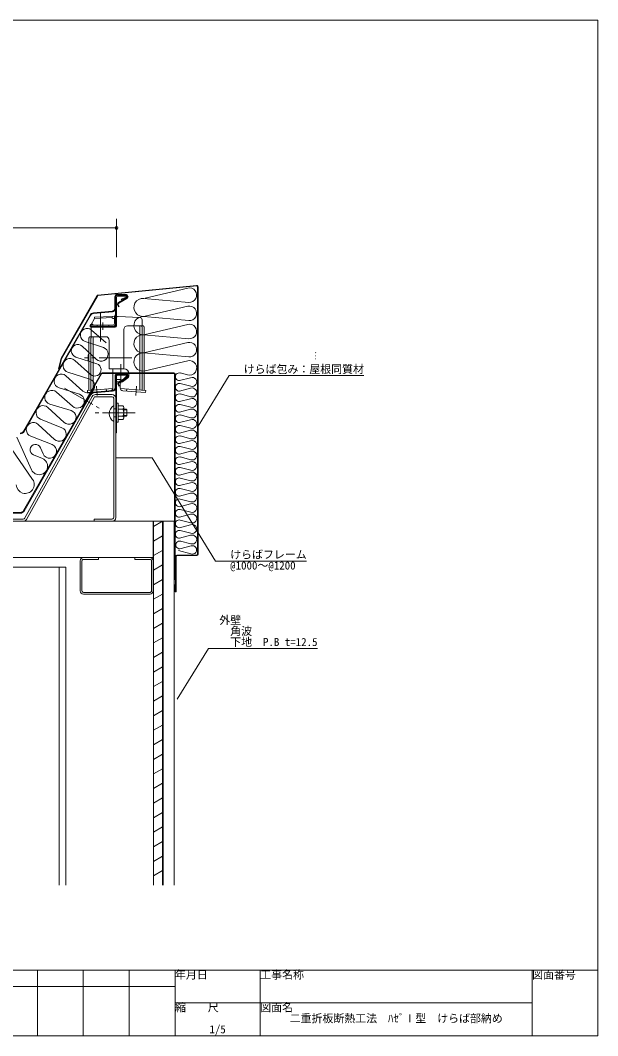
# Model space of a CAD drawing. Units: millimetres at full size, sheet at 1:5; details may follow other scales. Extents: x -3142 to 7368, y -2477 to 957.
# Drawn here: x 222 to 1015, y -2477 to -1082 of the extents above; entities that cross this region are included whole.
import ezdxf
from ezdxf.enums import TextEntityAlignment as Align

# ---------------------------------------------------------------- set-up
doc = ezdxf.new("R2010")
doc.units = ezdxf.units.MM
doc.header["$LTSCALE"] = 5
doc.linetypes.add('CHAIN2', pattern=[12, 9, -1, 1, -1])
doc.layers.add('0-0_0', color=7, linetype='Continuous', lineweight=18)
doc.styles.add('ＭＳ ゴシック', font='')
doc.styles.get('ＭＳ ゴシック').set_extended_font_data('MS Gothic')

msp = doc.modelspace()

# ---------------------------------------------------------------- linework, layer by layer
at = {"layer": '0-0_0', "color": 4}
for p, q in [((354.474, -1355.244), (354.474, -1407.744)), ((354.474, -1367.744), (21.474, -1367.744)), ((316.583, -1520.178), (316.583, -1590.758)), ((319.472, -1517.178), (317.851, -1517.178)), ((319.302, -1520.178), (319.302, -1590.543)), ((322.472, -1590.294), (322.472, -1517.178)), ((349.472, -1561.178), (349.472, -1587.481)), ((314.445, -1590.926), (349.412, -1588.174)), ((340.365, -1588.886), (340.6, -1591.877)), ((314.445, -1590.926), (314.68, -1593.917)), ((314.68, -1593.917), (345.786, -1591.468)), ((403.574, -1683.739), (353.574, -1683.739)), ((490.484, -1825.348), (403.574, -1683.739)), ((405.24, -1770.739), (417.74, -1770.739)), ((405.24, -1777.956), (417.74, -1770.739)), ((405.24, -2270.739), (405.24, -1770.739)), ((417.74, -2270.739), (417.74, -1770.739)), ((405.24, -1797.956), (417.74, -1790.739)), ((405.24, -1817.956), (417.74, -1810.739)), ((615.484, -1825.348), (490.484, -1825.348)), ((405.24, -1837.956), (417.74, -1830.739)), ((405.24, -1857.956), (417.74, -1850.739)), ((405.24, -1877.956), (417.74, -1870.739)), ((405.24, -1897.956), (417.74, -1890.739)), ((405.24, -1917.956), (417.74, -1910.739)), ((405.24, -1937.956), (417.74, -1930.739)), ((405.24, -1957.956), (417.74, -1950.739)), ((405.24, -1977.956), (417.74, -1970.739)), ((405.24, -1997.956), (417.74, -1990.739)), ((405.24, -2017.956), (417.74, -2010.739)), ((405.24, -2037.956), (417.74, -2030.739)), ((405.24, -2057.956), (417.74, -2050.739)), ((405.24, -2077.956), (417.74, -2070.739)), ((405.24, -2097.956), (417.74, -2090.739)), ((405.24, -2117.956), (417.74, -2110.739)), ((405.24, -2137.956), (417.74, -2130.739)), ((405.24, -2157.956), (417.74, -2150.739)), ((405.24, -2177.956), (417.74, -2170.739)), ((405.24, -2197.956), (417.74, -2190.739)), ((405.24, -2217.956), (417.74, -2210.739)), ((405.24, -2237.956), (417.74, -2230.739)), ((405.24, -2257.956), (417.74, -2250.739))]:
    msp.add_line(p, q, dxfattribs=at)
at = {"layer": '0-0_0', "color": 5}
for p, q in [((464.444, -1446.667), (328.895, -1459.994)), ((464.523, -1447.464), (328.973, -1460.79)), ((465.621, -1816.098), (465.621, -1448.459)), ((466.421, -1816.098), (466.421, -1448.459)), ((278.446, -1546.664), (327.508, -1460.891)), ((279.141, -1547.061), (328.203, -1461.288)), ((278.258, -1547.138), (274.822, -1561.474)), ((279.036, -1547.324), (275.6, -1561.661)), ((316.583, -1541.367), (315.472, -1542.478)), ((315.472, -1542.478), (315.472, -1549.478)), ((316.583, -1541.728), (316.222, -1541.728)), ((274.822, -1561.474), (275.6, -1561.661)), ((316.583, -1550.59), (315.472, -1549.478)), ((316.583, -1550.228), (316.222, -1550.228)), ((333.267, -1567.844), (307.397, -1613.022)), ((333.961, -1568.242), (308.092, -1613.419)), ((433.14, -1566.939), (334.829, -1566.939)), ((334.829, -1567.739), (433.14, -1567.739)), ((434.14, -1568.739), (434.14, -1850.739)), ((434.94, -1568.739), (434.94, -1850.739)), ((307.397, -1613.022), (308.092, -1613.419)), ((435.621, -1818.898), (435.621, -1866.898)), ((436.421, -1818.898), (436.421, -1866.898)), ((464.621, -1817.098), (437.421, -1817.098)), ((437.421, -1817.898), (464.621, -1817.898)), ((434.14, -1850.739), (434.94, -1850.739)), ((433.64, -1858.019), (434.437, -1857.95)), ((433.64, -1858.019), (434.424, -1866.985)), ((434.437, -1857.95), (435.221, -1866.915))]:
    msp.add_line(p, q, dxfattribs=at)
at = {"layer": '0-0_0', "color": 9}
for p, q in [((393.604, -1464.095), (452.205, -1450.272)), ((391.84, -1464.478), (453.616, -1469.966)), ((393.604, -1489.095), (452.205, -1475.272)), ((391.84, -1489.478), (453.616, -1494.966)), ((393.604, -1514.095), (452.205, -1500.272)), ((320.229, -1508.062), (340.161, -1525.543)), ((391.84, -1514.478), (453.616, -1519.966)), ((307.367, -1530.221), (326.87, -1548.273)), ((311.219, -1523.814), (336.391, -1532.133)), ((393.604, -1539.095), (452.205, -1525.272)), ((327.24, -1554.345), (298.609, -1545.286)), ((391.84, -1539.478), (453.616, -1544.966)), ((297.121, -1549.647), (318.857, -1569.062)), ((393.604, -1564.095), (452.205, -1550.272)), ((284.93, -1570.889), (308.41, -1591.968)), ((287.78, -1566.102), (317.784, -1575.504)), ((355.574, -1569.239), (368.074, -1569.239)), ((456.161, -1573.607), (440.977, -1577.552)), ((441.767, -1567.023), (451.981, -1569.683)), ((275.523, -1587.213), (303.515, -1596.303)), ((456.161, -1588.035), (440.977, -1591.98)), ((441.767, -1581.45), (456.602, -1585.313)), ((294.097, -1612.782), (272.095, -1593.312)), ((456.161, -1602.462), (440.977, -1606.407)), ((441.767, -1595.877), (456.602, -1599.741)), ((260.288, -1614.396), (282.664, -1634.991)), ((262.897, -1609.83), (292.017, -1618.574)), ((354.574, -1608.543), (354.574, -1634.543)), ((456.161, -1616.89), (440.977, -1620.835)), ((441.767, -1610.305), (456.602, -1614.168)), ((279.443, -1642.17), (250.139, -1630.564)), ((456.161, -1631.317), (440.977, -1635.262)), ((441.767, -1624.733), (456.602, -1628.596)), ((246.92, -1637.713), (269.309, -1658.316)), ((456.161, -1645.745), (440.977, -1649.69)), ((441.767, -1639.16), (456.602, -1643.023)), ((217.438, -1655.065), (237.735, -1700.029)), ((236.772, -1653.882), (266.087, -1665.494)), ((441.767, -1653.588), (456.602, -1657.451)), ((204.26, -1662.517), (239.327, -1713.204)), ((250.061, -1669.693), (253.55, -1678.189)), ((456.161, -1660.172), (440.977, -1664.117)), ((441.767, -1668.015), (456.602, -1671.878)), ((252.792, -1684.598), (240.324, -1679.334)), ((456.161, -1674.6), (440.977, -1678.545)), ((441.767, -1682.443), (456.602, -1686.306)), ((456.161, -1689.027), (440.977, -1692.972)), ((441.767, -1696.87), (456.602, -1700.733)), ((456.161, -1703.455), (440.977, -1707.4)), ((441.767, -1711.298), (456.602, -1715.161)), ((456.161, -1717.882), (440.977, -1721.827)), ((441.767, -1725.725), (456.602, -1729.588)), ((456.161, -1732.31), (440.977, -1736.255)), ((441.767, -1740.153), (456.602, -1744.016)), ((456.161, -1746.737), (440.977, -1750.682)), ((441.767, -1754.58), (456.602, -1758.443)), ((404.74, -1770.739), (404.74, -1820.739)), ((456.161, -1761.165), (440.977, -1765.11)), ((441.767, -1769.007), (456.602, -1772.871)), ((456.161, -1775.592), (440.977, -1779.537)), ((441.767, -1783.435), (456.602, -1787.298)), ((456.161, -1790.02), (440.977, -1793.965)), ((442.343, -1798.013), (456.602, -1801.726)), ((456.516, -1815.405), (439.723, -1810.874)), ((456.738, -1804.598), (441.553, -1808.543)), ((402.74, -1820.739), (379.74, -1820.739))]:
    msp.add_line(p, q, dxfattribs=at)
at = {"layer": '0-0_0'}
for p, q in [((352.272, -1462.178), (352.272, -1478.026)), ((353.272, -1478.026), (353.272, -1462.178)), ((353.272, -1462.878), (353.272, -1498.978)), ((354.472, -1462.878), (354.472, -1498.978)), ((367.272, -1459.178), (355.272, -1459.178)), ((355.272, -1460.178), (367.272, -1460.178)), ((367.294, -1461.378), (355.972, -1461.378)), ((368.272, -1463.91), (357.36, -1470.21)), ((360.918, -1465.453), (367.64, -1462.873)), ((361.348, -1466.573), (368.07, -1463.993)), ((368.772, -1464.776), (357.86, -1471.076)), ((361.348, -1466.573), (360.918, -1465.453)), ((318.102, -1487.357), (226.743, -1647.074)), ((318.97, -1487.853), (227.611, -1647.571)), ((319.272, -1501.378), (324.395, -1492.094)), ((348.634, -1482.009), (322.767, -1484.361)), ((348.725, -1483.005), (322.857, -1485.357)), ((348.279, -1489.24), (324.312, -1490.496)), ((324.312, -1490.496), (324.395, -1492.094)), ((348.363, -1490.838), (324.395, -1492.094)), ((353.272, -1488.978), (348.279, -1489.24)), ((348.279, -1489.24), (348.383, -1491.231)), ((353.272, -1492.178), (349.382, -1492.178)), ((351.672, -1489.662), (351.672, -1492.178)), ((351.672, -1492.178), (351.672, -1498.978)), ((353.272, -1486.178), (351.799, -1489.125)), ((354.472, -1491.286), (354.472, -1502.178)), ((356.577, -1489.289), (386.629, -1490.864)), ((318.072, -1501.878), (318.072, -1502.978)), ((349.272, -1501.378), (319.272, -1501.378)), ((319.272, -1501.378), (319.272, -1502.978)), ((349.272, -1502.978), (319.272, -1502.978)), ((349.272, -1504.178), (319.272, -1504.178)), ((322.072, -1501.078), (320.072, -1501.078)), ((322.072, -1499.878), (320.1, -1499.878)), ((322.072, -1499.878), (322.072, -1501.078)), ((327.772, -1501.378), (327.772, -1502.978)), ((327.772, -1502.978), (327.772, -1504.178)), ((343.772, -1501.378), (343.772, -1502.978)), ((343.772, -1502.978), (343.772, -1504.178)), ((369.472, -1502.178), (389.472, -1502.178)), ((389.472, -1493.86), (389.472, -1502.178)), ((364.472, -1507.178), (364.472, -1561.178)), ((344.472, -1522.178), (344.472, -1561.178)), ((344.472, -1561.178), (364.472, -1561.178)), ((352.574, -1571.239), (352.574, -1587.086)), ((353.574, -1587.086), (353.574, -1571.239)), ((353.574, -1571.239), (353.574, -1649.239)), ((354.574, -1571.239), (354.574, -1649.239)), ((367.574, -1568.239), (355.574, -1568.239)), ((355.574, -1569.239), (367.574, -1569.239)), ((355.574, -1570.239), (368.074, -1570.239)), ((368.574, -1572.971), (357.662, -1579.271)), ((369.074, -1573.837), (358.162, -1580.137)), ((368.428, -1571.092), (364.866, -1574.654)), ((364.866, -1574.654), (365.573, -1575.361)), ((369.135, -1571.8), (365.573, -1575.361)), ((318.405, -1596.415), (226.944, -1756.137)), ((319.273, -1596.912), (227.812, -1756.634)), ((321.035, -1599.315), (228.247, -1766.709)), ((230.871, -1768.163), (323.659, -1600.769)), ((348.936, -1591.07), (323.069, -1593.421)), ((349.027, -1592.066), (323.159, -1594.417)), ((348.574, -1596.739), (325.408, -1596.739)), ((325.408, -1599.739), (348.574, -1599.739)), ((350.574, -1601.739), (350.574, -1765.739)), ((353.574, -1601.739), (353.574, -1765.739)), ((350.574, -1633.822), (350.574, -1611.822)), ((350.574, -1616.239), (353.574, -1616.239)), ((356.574, -1612.043), (363.074, -1612.043)), ((356.574, -1616.543), (363.074, -1616.543)), ((364.574, -1614.293), (364.574, -1628.793)), ((364.574, -1616.543), (367.656, -1616.543)), ((368.657, -1617.543), (364.574, -1617.543)), ((368.657, -1617.543), (367.656, -1616.543)), ((368.657, -1617.543), (368.657, -1625.543)), ((350.574, -1627.239), (353.574, -1627.239)), ((356.574, -1626.543), (363.074, -1626.543)), ((356.574, -1631.043), (363.074, -1631.043)), ((368.657, -1625.543), (364.574, -1625.543)), ((364.574, -1626.543), (367.656, -1626.543)), ((367.656, -1626.543), (368.657, -1625.543)), ((354.574, -1634.543), (356.574, -1634.543)), ((353.574, -1649.239), (354.574, -1649.239)), ((404.74, -1770.739), (4.74, -1770.739)), ((159.543, -1758.652), (222.605, -1758.652)), ((222.605, -1759.652), (159.543, -1759.652)), ((226.498, -1767.739), (193.574, -1767.739)), ((226.498, -1770.739), (193.574, -1770.739)), ((323.574, -1767.739), (323.574, -1770.739)), ((348.574, -1767.739), (323.574, -1767.739)), ((348.574, -1770.739), (323.574, -1770.739)), ((404.74, -1820.739), (4.74, -1820.739)), ((304.74, -1825.039), (304.74, -1866.439)), ((329.74, -1820.739), (306.74, -1820.739)), ((307.04, -1866.439), (307.04, -1825.039)), ((402.44, -1825.039), (402.44, -1866.439)), ((404.74, -1866.439), (404.74, -1825.039)), ((204.74, -1833.739), (284.74, -1833.739)), ((275.74, -2270.739), (275.74, -1833.739)), ((284.74, -2270.739), (284.74, -1833.739)), ((400.44, -1868.439), (309.04, -1868.439)), ((309.04, -1870.739), (400.44, -1870.739)), ((-945, -2387.489), (1015, -2387.489)), ((245.781, -2387.489), (245.781, -2477.489)), ((308.782, -2387.489), (308.782, -2477.489)), ((371.782, -2387.489), (371.782, -2477.489)), ((434.781, -2387.489), (434.781, -2477.489)), ((551.78, -2387.489), (551.78, -2477.489)), ((925, -2387.489), (925, -2477.489)), ((434.781, -2409.989), (182.781, -2409.989)), ((434.781, -2432.489), (925, -2432.489))]:
    msp.add_line(p, q, dxfattribs=at)
at = {"layer": '0-0_0', "color": 2}
for p, q in [((367.294, -1460.178), (355.972, -1460.178)), ((320.1, -1499.878), (320.072, -1499.878)), ((418.24, -1770.739), (433.64, -1770.739)), ((418.24, -2270.739), (418.24, -1770.739)), ((418.64, -2270.739), (418.64, -1770.739)), ((433.64, -2270.739), (433.64, -1770.739))]:
    msp.add_line(p, q, dxfattribs=at)
at = {"layer": '0-0_0', "color": 4, "linetype": 'CHAIN2'}
for p, q in [((332.472, -1485.378), (332.472, -1523.878)), ((335.772, -1497.54), (335.772, -1507.74)), ((375.472, -1545.978), (310.472, -1545.978)), ((283.07, -1587.969), (333.761, -1617.235)), ((327.013, -1584.921), (328.033, -1597.881)), ((381.931, -1584.921), (380.911, -1597.881)), ((380.147, -1621.739), (324.547, -1621.739))]:
    msp.add_line(p, q, dxfattribs=at)
at = {"layer": '0-0_0', "color": 3}
for p, q in [((386.472, -1502.178), (386.472, -1590.294)), ((389.472, -1502.178), (391.093, -1502.178)), ((389.642, -1505.178), (389.642, -1590.543)), ((392.361, -1505.178), (392.361, -1590.758)), ((627.843, -1539.034), (627.994, -1539.185)), ((627.843, -1543.276), (627.994, -1543.427)), ((627.843, -1547.519), (627.994, -1547.67)), ((360.271, -1554.902), (360.271, -1581.232)), ((364.472, -1561.178), (364.672, -1561.178)), ((352.472, -1575.978), (352.472, -1578.978)), ((359.472, -1575.978), (352.472, -1575.978)), ((371.472, -1567.978), (371.472, -1571.186)), ((359.472, -1578.978), (359.472, -1587.481)), ((394.499, -1590.926), (359.533, -1588.174)), ((368.579, -1588.886), (368.344, -1591.877))]:
    msp.add_line(p, q, dxfattribs=at)
at = {"layer": '0-0_0'}
msp.add_lwpolyline([(-945, -1082.489), (1015, -1082.489), (1015, -2477.489), (-945, -2477.489)], close=True, dxfattribs=at)
for points in [[(357.128, -1473.809), (358.128, -1475.541), (357.262, -1476.041), (356.262, -1474.309)], [(352.472, -1504.178), (319.472, -1504.178), (319.472, -1517.178), (339.472, -1517.178)], [(357.43, -1582.869), (358.43, -1584.601), (357.564, -1585.101), (356.564, -1583.369)], [(354.574, -1608.543), (356.574, -1608.543), (356.574, -1634.543)], [(309.04, -1823.039), (329.74, -1823.039), (329.74, -1820.739)], [(379.74, -1820.739), (379.74, -1823.039), (400.44, -1823.039)]]:
    msp.add_lwpolyline(points, dxfattribs=at)
at = {"layer": '0-0_0', "color": 3}
for points in [[(388.374, -1502.178), (388.498, -1502.193), (388.621, -1502.236), (388.742, -1502.308), (388.859, -1502.407), (388.971, -1502.533), (389.078, -1502.684), (389.178, -1502.859), (389.27, -1503.057), (389.354, -1503.275), (389.428, -1503.512), (389.492, -1503.764), (389.545, -1504.03), (389.587, -1504.308), (389.617, -1504.593), (389.635, -1504.884), (389.642, -1505.178)], [(391.093, -1502.178), (391.217, -1502.193), (391.34, -1502.236), (391.461, -1502.308), (391.578, -1502.407), (391.69, -1502.533), (391.797, -1502.684), (391.897, -1502.859), (391.989, -1503.057), (392.073, -1503.275), (392.147, -1503.512), (392.211, -1503.764), (392.264, -1504.03), (392.306, -1504.308), (392.336, -1504.593), (392.354, -1504.884), (392.361, -1505.178)], [(370.066, -1573.835), (362.472, -1578.978), (352.472, -1578.978)], [(394.499, -1590.926), (394.264, -1593.917), (363.158, -1591.468)]]:
    msp.add_lwpolyline(points, dxfattribs=at)
at = {"layer": '0-0_0', "color": 4}
for points in [[(316.583, -1520.178), (316.589, -1519.884), (316.608, -1519.593), (316.638, -1519.308), (316.68, -1519.03), (316.733, -1518.764), (316.797, -1518.512), (316.871, -1518.275), (316.955, -1518.057), (317.047, -1517.859), (317.147, -1517.684), (317.254, -1517.533), (317.366, -1517.407), (317.483, -1517.308), (317.604, -1517.236), (317.727, -1517.193), (317.851, -1517.178)], [(319.302, -1520.178), (319.308, -1519.884), (319.327, -1519.593), (319.357, -1519.308), (319.399, -1519.03), (319.452, -1518.764), (319.516, -1518.512), (319.59, -1518.275), (319.674, -1518.057), (319.766, -1517.859), (319.866, -1517.684), (319.973, -1517.533), (320.085, -1517.407), (320.202, -1517.308), (320.323, -1517.236), (320.446, -1517.193), (320.57, -1517.178)], [(466.421, -1640.183), (509.108, -1570.628), (694.108, -1570.628)], [(437.859, -2014.969), (480.547, -1945.415), (630.547, -1945.415)]]:
    msp.add_lwpolyline(points, dxfattribs=at)
at = {"layer": '0-0_0'}
msp.add_circle((354.474, -1367.744), 2, dxfattribs=at)
at = {"layer": '0-0_0', "color": 9}
for centre, radius, start, end in [((454.501, -1460.005), 10, 264.92348, 103.27228), ((390.734, -1476.929), 12.5, 84.92348, 283.27228), ((454.501, -1485.005), 10, 264.92348, 103.27228), ((390.734, -1501.929), 12.5, 84.92348, 283.27228), ((314.124, -1515.023), 9.259, 48.74811, 251.71265), ((454.501, -1510.005), 10, 264.92348, 103.27228), ((390.734, -1526.929), 12.5, 84.92348, 283.27228), ((301.302, -1536.774), 8.928, 47.21327, 252.44269), ((333.383, -1541.237), 9.588, 227.21327, 71.71265), ((454.501, -1535.005), 10, 264.92348, 103.27228), ((290.674, -1556.866), 9.679, 48.22778, 252.60106), ((390.734, -1551.929), 12.5, 84.92348, 283.27228), ((324.627, -1562.603), 8.661, 228.22778, 72.44269), ((454.501, -1560.005), 10, 255.40341, 103.27228), ((278.497, -1578.054), 9.63, 48.08337, 252.0106), ((314.886, -1584.754), 9.694, 228.08337, 72.60106), ((355.574, -1571.239), 2, 90, 180), ((440.564, -1572.227), 5.342, 73.82437, 274.43546), ((458.328, -1579.387), 6.173, 253.75365, 110.55544), ((440.564, -1586.654), 5.342, 73.82437, 274.43546), ((458.328, -1593.815), 6.173, 253.75365, 110.55544), ((265.681, -1600.56), 9.679, 48.49333, 253.28566), ((300.521, -1605.523), 9.694, 228.49333, 72.0106), ((440.564, -1601.082), 5.342, 73.82437, 274.43546), ((458.328, -1608.242), 6.173, 253.75365, 110.55544), ((253.714, -1621.538), 9.707, 47.37384, 248.39273), ((440.564, -1615.509), 5.342, 73.82437, 274.43546), ((458.328, -1622.67), 6.173, 253.75365, 110.55544), ((289.229, -1627.858), 9.694, 227.37384, 73.28566), ((440.564, -1629.937), 5.342, 73.82437, 274.43546), ((458.328, -1637.097), 6.173, 253.75365, 110.55544), ((240.347, -1644.857), 9.707, 47.37898, 248.38954), ((275.873, -1651.183), 9.694, 227.37898, 68.39273), ((440.564, -1644.364), 5.342, 73.82437, 274.43546), ((458.328, -1651.525), 6.173, 253.75365, 110.55544), ((440.564, -1658.792), 5.342, 73.82437, 274.43546), ((458.328, -1665.952), 6.173, 253.75365, 110.55544), ((243.206, -1672.508), 7.41, 22.32492, 247.1107), ((262.517, -1674.507), 9.694, 202.32492, 68.38954), ((440.564, -1673.219), 5.342, 73.82437, 274.43546), ((248.288, -1695.265), 11.579, 204.29465, 67.1107), ((440.564, -1687.647), 5.342, 73.82437, 274.43546), ((458.328, -1680.38), 6.173, 253.75365, 110.55544), ((440.564, -1702.074), 5.342, 73.82437, 274.43546), ((458.328, -1694.807), 6.173, 253.75365, 110.55544), ((229.192, -1720.216), 12.325, 182.37836, 34.67693), ((440.564, -1716.502), 5.342, 73.82437, 274.43546), ((458.328, -1709.235), 6.173, 253.75365, 110.55544), ((440.564, -1730.929), 5.342, 73.82437, 274.43546), ((458.328, -1723.662), 6.173, 253.75365, 110.55544), ((440.564, -1745.357), 5.342, 73.82437, 274.43546), ((458.328, -1738.09), 6.173, 253.75365, 110.55544), ((440.564, -1759.784), 5.342, 73.82437, 274.43546), ((458.328, -1752.517), 6.173, 253.75365, 110.55544), ((440.564, -1774.212), 5.342, 73.82437, 274.43546), ((458.328, -1766.945), 6.173, 253.75365, 110.55544), ((440.564, -1788.639), 5.342, 73.82437, 274.43546), ((458.328, -1781.372), 6.173, 253.75365, 110.55544), ((441.14, -1803.217), 5.342, 73.82437, 274.43546), ((458.328, -1795.8), 6.173, 253.75365, 110.55544), ((458.659, -1810.043), 5.774, 248.22211, 109.43364)]:
    msp.add_arc(centre, radius, start, end, dxfattribs=at)
at = {"layer": '0-0_0', "color": 5}
for centre, radius, start, end in [((464.621, -1448.459), 1.8, 0, 95.61479), ((464.621, -1448.459), 1, 0, 95.61477), ((329.071, -1461.785), 1.8, 95.61479, 150.23035), ((329.071, -1461.785), 1, 95.61477, 150.23037), ((280.009, -1547.557), 1.8, 150.23035, 166.52011), ((280.009, -1547.557), 1, 150.23037, 166.51971), ((334.829, -1568.739), 1.8, 90, 150.20338), ((334.829, -1568.739), 1, 90, 150.20337), ((433.14, -1568.739), 1.8, 0, 90), ((433.14, -1568.739), 1, 0, 90), ((437.421, -1818.898), 1.8, 90, 180), ((437.421, -1818.898), 1, 90, 180), ((464.621, -1816.098), 1.8, 270, 0), ((464.621, -1816.098), 1, 270, 0), ((435.421, -1866.898), 1, 184.99998, 359.99998), ((435.421, -1866.898), 0.2, 184.99998, 359.99998)]:
    msp.add_arc(centre, radius, start, end, dxfattribs=at)
at = {"layer": '0-0_0'}
for centre, radius, start, end in [((355.272, -1462.178), 3, 90, 180), ((355.272, -1462.178), 2, 90, 180), ((355.972, -1462.878), 2.7, 90, 180), ((355.972, -1462.878), 1.5, 90, 180), ((367.272, -1462.178), 3, 300, 89.99998), ((367.272, -1462.178), 2, 300, 89.99998), ((367.272, -1462.178), 0.8, 320.00218, 90), ((348.272, -1478.026), 4, 275.19434, 0), ((348.272, -1478.026), 5, 275.19438, 0), ((358.86, -1472.809), 3, 120, 210), ((358.86, -1472.809), 2, 120, 210), ((323.31, -1490.336), 6, 95.19435, 150.23038), ((323.31, -1490.336), 5, 95.19435, 150.23038), ((349.382, -1491.178), 1, 183, 270), ((352.872, -1489.662), 1.2, 153.43494, 180), ((356.472, -1491.286), 2, 87, 180), ((386.472, -1493.86), 3, 0, 87), ((320.072, -1501.878), 2, 90, 180), ((319.272, -1502.978), 1.2, 180, 270), ((320.072, -1501.878), 0.8, 90, 180), ((349.272, -1498.978), 2.4, 270, 0), ((349.272, -1498.978), 4, 270, 0), ((349.272, -1498.978), 5.2, 270, 0), ((352.472, -1502.178), 2, 270, 0), ((369.472, -1507.178), 5, 90, 180), ((339.472, -1522.178), 5, 0, 90), ((355.574, -1571.239), 3, 90, 180), ((355.574, -1571.239), 2, 90, 180), ((355.574, -1571.239), 1, 90, 180), ((367.574, -1571.239), 3, 300, 89.99998), ((367.574, -1571.239), 2, 300, 89.99998), ((368.074, -1570.739), 1.5, 315, 90), ((368.074, -1570.739), 0.5, 315, 90), ((348.574, -1587.086), 4, 275.19434, 0), ((348.574, -1587.086), 5, 275.19438, 0), ((359.162, -1581.869), 3, 120, 210), ((359.162, -1581.869), 2, 120, 210), ((323.612, -1599.397), 6, 95.19435, 150.20335), ((323.612, -1599.397), 5, 95.19447, 150.20335), ((325.408, -1601.739), 5, 90, 149.08827), ((325.408, -1601.739), 2, 90, 149.08827), ((348.574, -1601.739), 5, 0, 90), ((348.574, -1601.739), 2, 0, 90), ((357.657, -1622.822), 13.083, 122.77904, 237.22095), ((362.136, -1614.293), 2.438, 292.61983, 67.38016), ((355.491, -1621.543), 9.083, 326.6015, 33.39848), ((362.136, -1628.793), 2.438, 292.61983, 67.38016), ((222.403, -1644.592), 5, 270.00003, 330.23038), ((222.403, -1644.592), 6, 270.00003, 330.23038), ((222.605, -1753.652), 5, 270.00003, 330.20335), ((222.605, -1753.652), 6, 269.99995, 330.20335), ((226.498, -1765.739), 2, 269.99998, 330.99998), ((226.498, -1765.739), 5, 269.99998, 330.99998), ((348.574, -1765.739), 5, 269.99998, 0), ((348.574, -1765.739), 2, 269.99998, 0), ((309.04, -1825.039), 4.3, 89.99995, 180), ((309.04, -1825.039), 2, 89.99995, 180), ((400.44, -1825.039), 4.3, 359.99995, 90.00003), ((400.44, -1825.039), 2, 359.99995, 90.00003), ((309.04, -1866.439), 4.3, 179.99995, 270.00003), ((309.04, -1866.439), 2, 179.99995, 270.00003), ((400.44, -1866.439), 4.3, 269.99995, 0.00003), ((400.44, -1866.439), 2, 269.99995, 0.00003)]:
    msp.add_arc(centre, radius, start, end, dxfattribs=at)
at = {"layer": '0-0_0', "color": 2}
for centre, radius, start, end in [((367.272, -1462.178), 2, 293.73555, 90), ((327.472, -1502.978), 1.2, 270, 277.57852)]:
    msp.add_arc(centre, radius, start, end, dxfattribs=at)
at = {"layer": '0-0_0', "color": 3}
for centre, radius, start, end in [((364.672, -1567.978), 6.8, 0, 89.99998), ((359.472, -1578.978), 3, 0, 90), ((368.272, -1571.186), 3.2, 304.10699, 0), ((363.472, -1587.481), 4, 180, 265.5)]:
    msp.add_arc(centre, radius, start, end, dxfattribs=at)
at = {"layer": '0-0_0', "color": 4}
msp.add_arc((345.472, -1587.481), 4, 274.5, 0, dxfattribs=at)

# ---------------------------------------------------------------- texts
at = {"layer": '0-0_0', "style": 'ＭＳ ゴシック'}
for s, p in [('けらば包み：屋根同質材', (529.108, -1570.628)), ('けらばフレーム', (510.484, -1825.348)), ('@1000～@1200', (510.484, -1840.348)), ('外壁', (495.547, -1915.415)), ('\u3000角波', (495.547, -1930.415)), ('\u3000下地\u3000P.B t=12.5', (495.547, -1945.415)), ('年月日', (434.781, -2402.489)), ('工事名称', (551.78, -2402.489)), ('図面番号', (925, -2402.489)), ('縮\u3000\u3000尺', (434.782, -2447.489)), ('図面名', (551.78, -2447.489)), ('二重折板断熱工法\u3000ﾊｾﾞⅠ型\u3000けらば部納め', (592.14, -2462.489)), ('1/5', (482.031, -2477.489))]:
    msp.add_text(s, height=11, dxfattribs=at).set_placement(p, align=Align.BOTTOM_LEFT)

doc.saveas('drawing.dxf')
